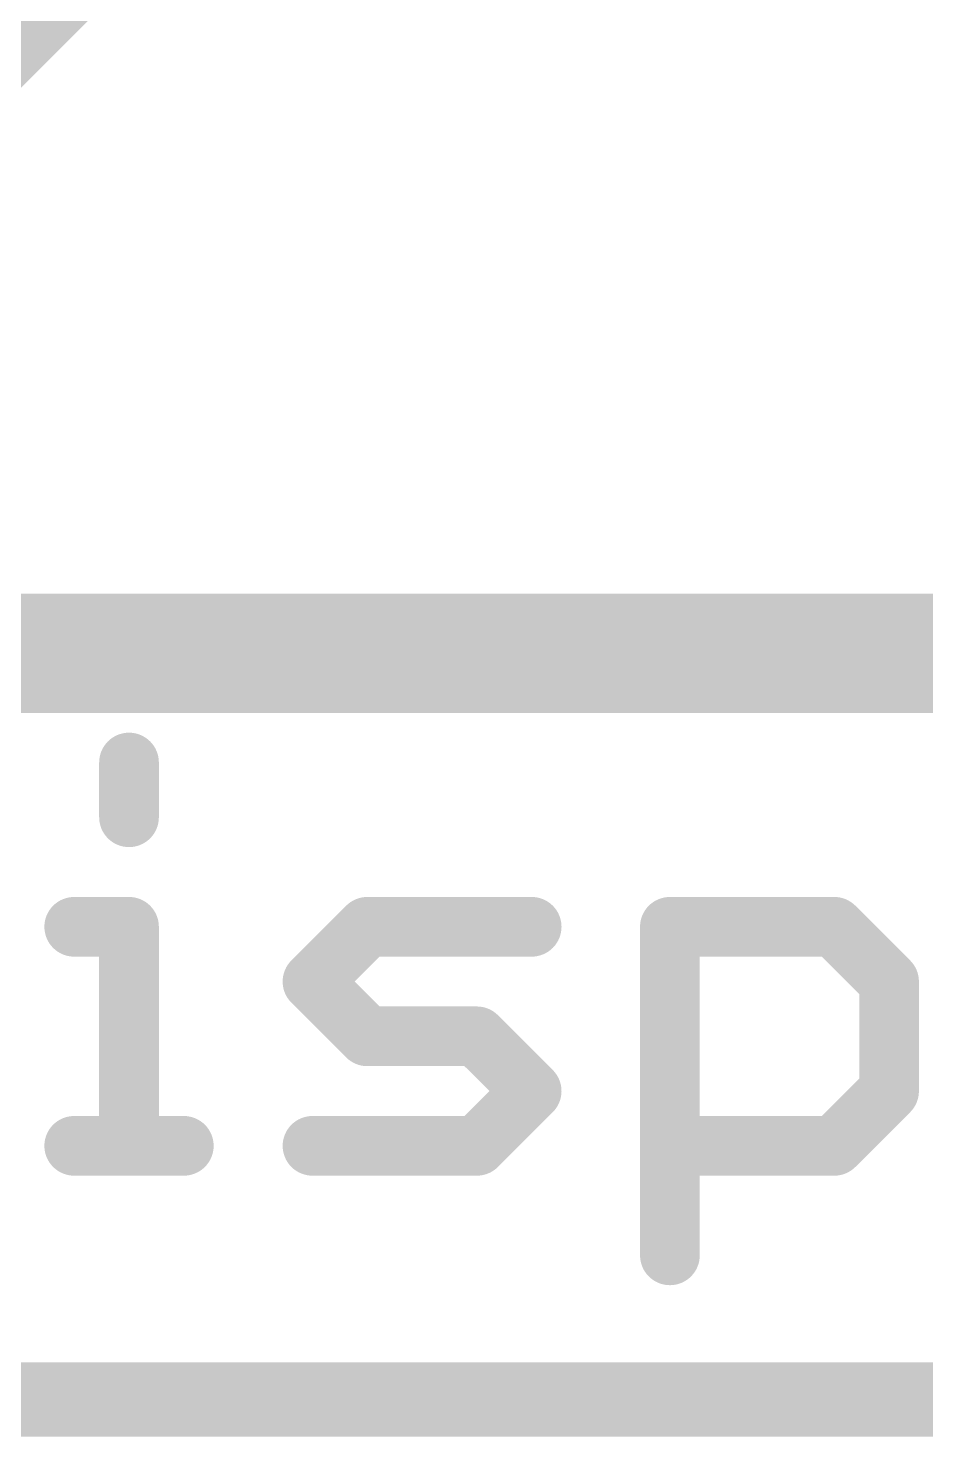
# Model space of a CAD drawing. Extents: x -0.1 to 40.8, y -10.2 to 23.
# Drawn here: x 27.529 to 30.584, y -0.127 to 4.669 of the extents above; entities that cross this region are included whole.
import ezdxf

# ---------------------------------------------------------------- set-up
doc = ezdxf.new("R2010")
doc.units = 0
for name, color, linetype in [('1', 12, 'CONTINUOUS'), ('16', 132, 'CONTINUOUS'), ('20', 53, 'CONTINUOUS'), ('21', 41, 'CONTINUOUS'), ('49', 6, 'CONTINUOUS')]:
    doc.layers.add(name, color=color, linetype=linetype)

msp = doc.modelspace()

# ---------------------------------------------------------------- linework, layer by layer
at = {"layer": '1', "const_width": 0.254}
for points in [[(26.416, 3.556), (29.21, 6.35)], [(40.64, 0), (0, 0)]]:
    msp.add_lwpolyline(points, dxfattribs=at)
at = {"layer": '16'}
for points, const_width in [([(8.1534, 2.54), (32.385, 2.54)], 0.4064), ([(40.64, 0), (0, 0)], 0.254)]:
    msp.add_lwpolyline(points, dxfattribs=dict(at, const_width=const_width))
at = {"layer": '20', "const_width": 0.254}
msp.add_lwpolyline([(40.64, 0), (0, 0)], dxfattribs=at)
at = {"layer": '21', "const_width": 0.2032}
for points in [[(27.8723, 2.1686), (27.8723, 1.9822)], [(27.6859, 1.6093), (27.8723, 1.6093)], [(27.8723, 1.6093), (27.8723, 0.8636)], [(28.4967, 1.4229), (28.6831, 1.6093)], [(28.6831, 1.6093), (29.2424, 1.6093)], [(29.7128, 0.4908), (29.7128, 1.6093)], [(29.7128, 1.6093), (30.2721, 1.6093)], [(30.2721, 1.6093), (30.4585, 1.4229)], [(28.6831, 1.2365), (28.4967, 1.4229)], [(30.4585, 1.4229), (30.4585, 1.05)], [(29.0559, 1.2365), (28.6831, 1.2365)], [(29.2424, 1.05), (29.0559, 1.2365)], [(29.0559, 0.8636), (29.2424, 1.05)], [(30.4585, 1.05), (30.2721, 0.8636)], [(27.6859, 0.8636), (28.0587, 0.8636)], [(28.4967, 0.8636), (29.0559, 0.8636)], [(30.2721, 0.8636), (29.7128, 0.8636)]]:
    msp.add_lwpolyline(points, dxfattribs=at)
at = {"layer": '21', "const_width": 0.1016}
for points in [[(27.9231, 2.1686, 1), (27.8215, 2.1686)], [(27.8215, 1.9822, 1), (27.9231, 1.9822)], [(27.6859, 1.6601, 1), (27.6859, 1.5585)], [(27.9231, 1.6093, 1), (27.8215, 1.6093)], [(27.8723, 1.5585, 1), (27.8723, 1.6601)], [(28.6831, 1.6601, 1), (28.6831, 1.5585)], [(28.719, 1.5734, 1), (28.6472, 1.6452)], [(29.2424, 1.5585, 1), (29.2424, 1.6601)], [(29.7636, 1.6093, 1), (29.662, 1.6093)], [(29.7128, 1.6601, 1), (29.7128, 1.5585)], [(30.308, 1.6452, 1), (30.2362, 1.5734)], [(30.2721, 1.5585, 1), (30.2721, 1.6601)], [(28.5326, 1.4588, 1), (28.4607, 1.387)], [(28.4607, 1.4588, 1), (28.5326, 1.387)], [(30.5093, 1.4229, 1), (30.4077, 1.4229)], [(30.4226, 1.387, 1), (30.4945, 1.4588)], [(28.6831, 1.2873, 1), (28.6831, 1.1857)], [(28.6472, 1.2005, 1), (28.719, 1.2724)], [(29.0918, 1.2724, 1), (29.02, 1.2005)], [(29.0559, 1.1857, 1), (29.0559, 1.2873)], [(29.2783, 1.0141, 1), (29.2064, 1.0859)], [(30.4945, 1.0141, 1), (30.4226, 1.0859)], [(29.2064, 1.0141, 1), (29.2783, 1.0859)], [(30.4077, 1.05, 1), (30.5093, 1.05)], [(27.6859, 0.9144, 1), (27.6859, 0.8128)], [(28.0587, 0.8128, 1), (28.0587, 0.9144)], [(28.4967, 0.9144, 1), (28.4967, 0.8128)], [(29.0559, 0.8128, 1), (29.0559, 0.9144)], [(29.7128, 0.9144, 1), (29.7128, 0.8128)], [(30.2721, 0.8128, 1), (30.2721, 0.9144)], [(27.8215, 0.8636, 1), (27.9231, 0.8636)], [(29.02, 0.8995, 1), (29.0918, 0.8277)], [(30.2362, 0.8995, 1), (30.308, 0.8277)], [(29.662, 0.4908, 1), (29.7636, 0.4908)]]:
    msp.add_lwpolyline(points, format="xyb", dxfattribs=at)
at = {"layer": '49', "const_width": 0.254}
msp.add_lwpolyline([(0, 0), (40.64, 0)], dxfattribs=at)

doc.saveas('drawing.dxf')
